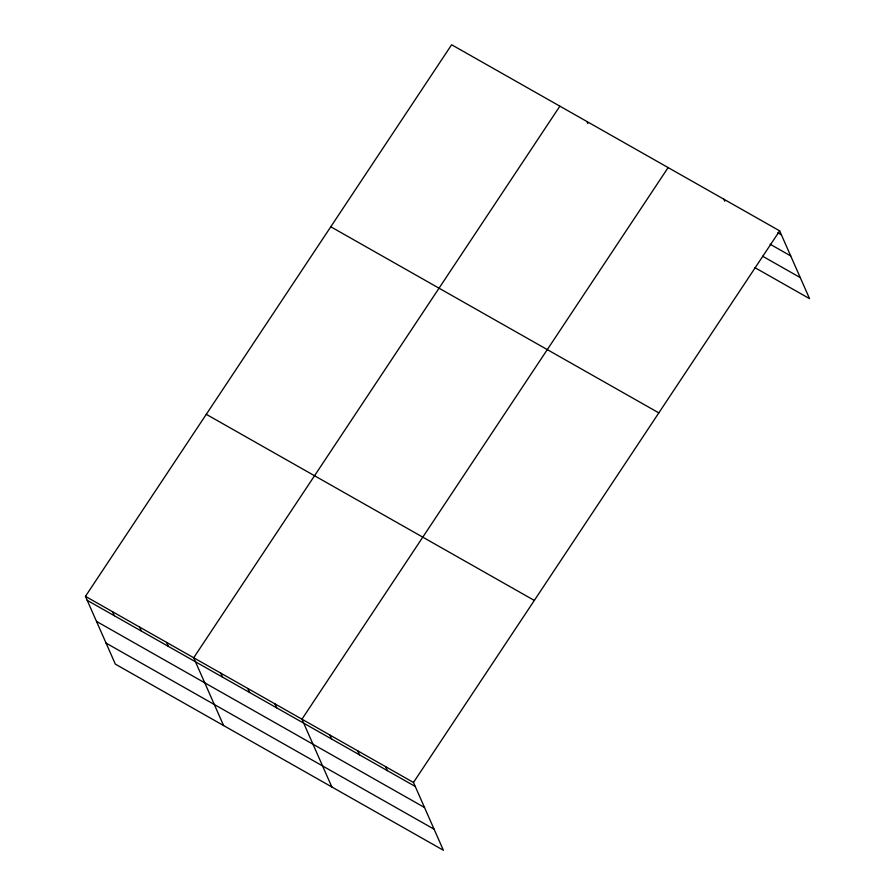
<?xml version="1.0" encoding="UTF-8"?>
<svg xmlns="http://www.w3.org/2000/svg" width="895" height="895" viewBox="0 0 895 895"><rect width="100%" height="100%" fill="white"/><g stroke="black" fill="none" stroke-linecap="round" stroke-linejoin="round"><path stroke-width="1.34" d="M85.45 596.35L413.479 782.465L443.372 850.25L115.343 664.135L85.45 596.35L451.628 44.75L779.657 230.865L809.55 298.65L755 267.695M559.878 106.169L193.7 657.769L223.593 725.554M668.129 167.589L301.951 719.188L331.844 786.973M413.479 782.465L779.657 230.865M777.777 232.79L781.413 234.848M770.092 244.212L790.699 255.903M762.685 256.272L800.264 277.595M330.792 226.782L658.821 412.886M206.286 414.329L534.315 600.433M87.207 600.344L415.235 786.459M96.492 621.399L424.521 807.503M106.057 643.091L434.086 829.195M723.887 199.227L724.771 201.218M586.941 121.519L587.814 123.521M385.6 766.646L387.356 770.64M357.709 750.827L359.477 754.821M329.83 735.008L331.586 739.001M274.888 703.828L276.644 707.822M247.826 688.479L249.582 692.473M220.763 673.129L222.519 677.112M166.638 642.42L168.394 646.403M139.575 627.059L141.332 631.053M112.513 611.71L114.269 615.693"/></g></svg>
